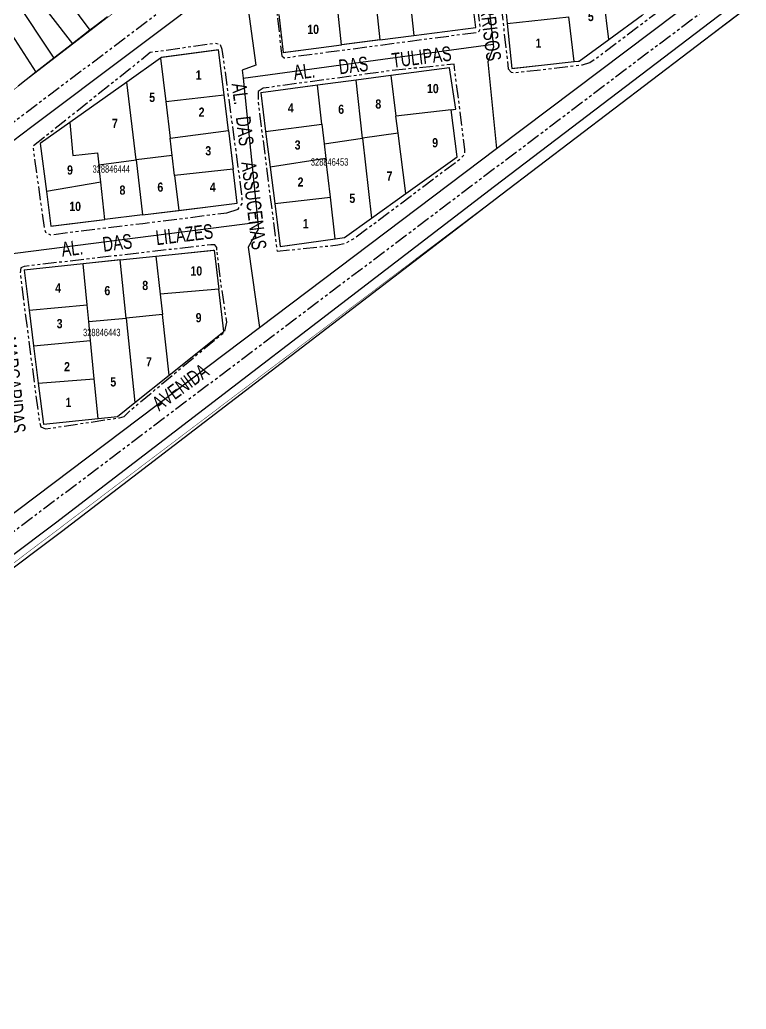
# Model space of a CAD drawing. Extents: x 204381 to 207261, y 4847713 to 4851061.
# Drawn here: x 206604.9 to 206802.5, y 4847955.1 to 4848224.3 of the extents above; entities that cross this region are included whole.
import ezdxf
from ezdxf.enums import TextEntityAlignment as Align

# ---------------------------------------------------------------- set-up
doc = ezdxf.new("R2010")
doc.units = 0
doc.header["$LTSCALE"] = 1.5
doc.header["$MEASUREMENT"] = 0
doc.linetypes.add('PHANTOMX2', pattern=[5, 2.5, -0.5, 0.5, -0.5, 0.5, -0.5])
for name, color, linetype in [('CD-MALHA-LOTES', 40, 'CONTINUOUS'), ('CD_TXT_QUADRA', 7, 'CONTINUOUS'), ('LM-LIM-SETOR-FISCAL', 7, 'CONTINUOUS'), ('RU-QUADRAS', 210, 'CONTINUOUS'), ('SV-EIXO-RUA-N-PAV', 6, 'CONTINUOUS'), ('SV-EIXO-RUA-PAV', 20, 'CONTINUOUS'), ('SV-RUA-NAO-PAV-S-GUIA-C-GUIA', 7, 'PHANTOMX2'), ('SV-RUA-PAVIM-S-GUIA-C-GUIA', 7, 'CONTINUOUS'), ('SV-TXT-RUA-N-PAV-S-GUIA-C-GUIA', 7, 'CONTINUOUS'), ('Th_NmrPort', 7, 'CONTINUOUS')]:
    doc.layers.add(name, color=color, linetype=linetype)
doc.styles.add('ARIAL', font='ARIAL.TTF')
doc.styles.get("Standard").update_dxf_attribs({"font": 'swisscbo.ttf'})
doc.linetypes.add('Limite', pattern='A,20,-3,[130,ltypeshp.shx,S=6.35,R=0,X=0,Y=0],-3,20', length=46)

msp = doc.modelspace()

# ---------------------------------------------------------------- linework, layer by layer
at = {"layer": 'CD-MALHA-LOTES', "linetype": 'Continuous'}
msp.add_line((206643.38, 4848213.96), (206643.15, 4848213.8), dxfattribs=at)
for points in [[(206765.08, 4848218.91), (206762.42, 4848241.07)], [(206701.05, 4848235.1), (206702.79, 4848218.76)], [(206728.88, 4848222.13), (206727.6, 4848233.13)], [(206736.43, 4848233.32), (206737.49, 4848223.21)], [(206710.91, 4848231.08), (206712.02, 4848219.95)], [(206692.39, 4848217.42), (206691.29, 4848227.82)], [(206675.35, 4848225.68), (206676.56, 4848215.38)], [(206737.49, 4848223.21), (206754.24, 4848225.05)], [(206755.64, 4848212.88), (206754.24, 4848225.05)], [(206765.08, 4848218.91), (206774.24, 4848225.56)], [(206712.02, 4848219.95), (206728.88, 4848222.13)], [(206737.49, 4848223.21), (206738.76, 4848211.04)], [(206702.79, 4848218.76), (206692.39, 4848217.42)], [(206702.79, 4848218.76), (206712.02, 4848219.95)], [(206756.99, 4848213.03), (206765.08, 4848218.91)], [(206658.97, 4848216.04), (206643.38, 4848213.96)], [(206660.44, 4848203.8), (206658.97, 4848216.04)], [(206676.56, 4848215.38), (206692.39, 4848217.42)], [(206643.15, 4848213.8), (206633.98, 4848207.29)], [(206643.15, 4848213.8), (206644.57, 4848201.98)], [(206755.64, 4848212.88), (206756.99, 4848213.03)], [(206721.78, 4848211.2), (206705.78, 4848209.08)], [(206723.51, 4848199.95), (206721.78, 4848211.2)], [(206738.76, 4848211.04), (206755.64, 4848212.88)], [(206696.39, 4848207.84), (206685.85, 4848206.45)], [(206705.78, 4848209.08), (206696.39, 4848207.84)], [(206698.14, 4848192.05), (206696.39, 4848207.84)], [(206705.78, 4848209.08), (206707.2, 4848198)], [(206633.98, 4848207.29), (206618.48, 4848196.29)], [(206636.5, 4848186.11), (206633.98, 4848207.29)], [(206685.85, 4848206.45), (206670.42, 4848204.41)], [(206687.08, 4848195.83), (206685.85, 4848206.45)], [(206644.57, 4848201.98), (206660.44, 4848203.8)], [(206661.61, 4848194.13), (206660.44, 4848203.8)], [(206670.42, 4848204.41), (206671.76, 4848193.85)], [(206644.57, 4848201.98), (206645.75, 4848192.08)], [(206722.23, 4848199.8), (206707.2, 4848198)], [(206722.23, 4848199.8), (206723.51, 4848199.95)], [(206723.86, 4848186.98), (206722.23, 4848199.8)], [(206707.78, 4848193.43), (206707.2, 4848198)], [(206618.48, 4848196.29), (206610.47, 4848190.61)], [(206618.48, 4848196.29), (206619.3, 4848187.33)], [(206671.76, 4848193.85), (206687.08, 4848195.83)], [(206687.08, 4848195.83), (206687.69, 4848190.55)], [(206645.75, 4848192.08), (206661.61, 4848194.13)], [(206646.32, 4848187.37), (206645.75, 4848192.08)], [(206661.61, 4848194.13), (206662.88, 4848183.61)], [(206671.76, 4848193.85), (206672.98, 4848184.18)], [(206687.69, 4848190.55), (206698.14, 4848192.05)], [(206707.78, 4848193.43), (206698.14, 4848192.05)], [(206698.14, 4848192.05), (206700.54, 4848170.27)], [(206709.89, 4848176.97), (206707.78, 4848193.43)], [(206610.47, 4848190.61), (206612.11, 4848177.57)], [(206687.69, 4848190.55), (206688.16, 4848186.5)], [(206619.3, 4848187.33), (206626.06, 4848188.02)], [(206626.06, 4848188.02), (206626.41, 4848184.82)], [(206626.41, 4848184.82), (206636.5, 4848186.11)], [(206646.32, 4848187.37), (206636.5, 4848186.11)], [(206636.5, 4848186.11), (206638.26, 4848171.19)], [(206646.98, 4848181.86), (206646.32, 4848187.37)], [(206688.16, 4848186.5), (206672.98, 4848184.18)], [(206689.38, 4848175.96), (206688.16, 4848186.5)], [(206709.89, 4848176.97), (206723.86, 4848186.98)], [(206626.93, 4848180.08), (206626.41, 4848184.82)], [(206662.88, 4848183.61), (206646.98, 4848181.86)], [(206663.99, 4848174.35), (206662.88, 4848183.61)], [(206672.98, 4848184.18), (206674.22, 4848174.29)], [(206646.98, 4848181.86), (206648.11, 4848172.4)], [(206626.93, 4848180.08), (206612.11, 4848177.57)], [(206628.04, 4848169.94), (206626.93, 4848180.08)], [(206612.11, 4848177.57), (206613.3, 4848168.13)], [(206674.22, 4848174.29), (206689.38, 4848175.96)], [(206690.69, 4848164.66), (206689.38, 4848175.96)], [(206700.54, 4848170.27), (206709.89, 4848176.97)], [(206648.11, 4848172.4), (206663.99, 4848174.35)], [(206674.22, 4848174.29), (206675.7, 4848162.59)], [(206638.26, 4848171.19), (206628.04, 4848169.94)], [(206638.26, 4848171.19), (206648.11, 4848172.4)], [(206693.19, 4848165.01), (206700.54, 4848170.27)], [(206613.3, 4848168.13), (206628.04, 4848169.94)], [(206675.7, 4848162.59), (206690.69, 4848164.66)], [(206690.69, 4848164.66), (206693.19, 4848165.01)], [(206632.18, 4848158.92), (206641.93, 4848159.94)], [(206641.93, 4848159.94), (206657.76, 4848161.61)], [(206641.93, 4848159.94), (206643.07, 4848149.59)], [(206657.76, 4848161.61), (206659.01, 4848151)], [(206622.15, 4848157.86), (206606.08, 4848156.17)], [(206632.18, 4848158.92), (206622.15, 4848157.86)], [(206623.21, 4848146.7), (206622.15, 4848157.86)], [(206633.81, 4848143.12), (206632.18, 4848158.92)], [(206606.08, 4848156.17), (206607.44, 4848145.28)], [(206659.01, 4848151), (206643.07, 4848149.59)], [(206643.07, 4848149.59), (206643.68, 4848144.07)], [(206660.36, 4848139.47), (206659.01, 4848151)], [(206607.44, 4848145.28), (206623.21, 4848146.7)], [(206623.65, 4848142.14), (206623.21, 4848146.7)], [(206607.44, 4848145.28), (206608.65, 4848135.6)], [(206623.65, 4848142.14), (206633.81, 4848143.12)], [(206643.68, 4848144.07), (206633.81, 4848143.12)], [(206633.81, 4848143.12), (206636.17, 4848120.1)], [(206645.51, 4848127.58), (206643.68, 4848144.07)], [(206624.14, 4848137), (206623.65, 4848142.14)], [(206645.51, 4848127.58), (206660.36, 4848139.47)], [(206608.65, 4848135.6), (206624.14, 4848137)], [(206608.65, 4848135.6), (206609.93, 4848125.37)], [(206625.13, 4848126.61), (206624.14, 4848137)], [(206636.17, 4848120.1), (206645.51, 4848127.58)], [(206609.93, 4848125.37), (206625.13, 4848126.61)], [(206609.93, 4848125.37), (206611.33, 4848114.22)], [(206626.17, 4848115.76), (206625.13, 4848126.61)], [(206631.43, 4848116.3), (206636.17, 4848120.1)], [(206626.17, 4848115.76), (206631.43, 4848116.3)], [(206611.33, 4848114.22), (206626.17, 4848115.76)]]:
    msp.add_lwpolyline(points, dxfattribs=at)
at = {"layer": 'CD-MALHA-LOTES'}
for points in [[(206612.31, 4848237.11), (206623.98, 4848221.4)], [(206607.24, 4848233.22), (206619.26, 4848217.74)], [(206603.34, 4848230.11), (206614.15, 4848213.78)], [(206598.58, 4848226.53), (206609.25, 4848209.98)], [(206628.79, 4848225.02), (206625.66, 4848222.7), (206623.98, 4848221.4)], [(206623.98, 4848221.4), (206619.26, 4848217.74)], [(206619.26, 4848217.74), (206614.15, 4848213.78)], [(206614.15, 4848213.78), (206609.25, 4848209.98)], [(206609.25, 4848209.98), (206604.43, 4848206.24)]]:
    msp.add_lwpolyline(points, dxfattribs=at)
at = {"layer": 'LM-LIM-SETOR-FISCAL', "linetype": 'Limite', "ltscale": 0.1, "const_width": 0.13, "flags": 128}
msp.add_lwpolyline([(206960.49, 4848346.74), (206519.68, 4848013.26), (206524.96, 4848001.52), (206186.17, 4847750.07), (206137.65, 4847714.77), (206055.88, 4847783.52), (206022.18, 4847808.19), (206018.12, 4847816.07), (206019.95, 4847830.66), (206053.3, 4847836.03), (206059.06, 4847868.43), (206040.45, 4847926.27), (206039.82, 4847951.17), (206026.44, 4847964.39), (205980.98, 4848000.04), (205948.86, 4848053.95), (205885.79, 4848047.59), (205885.38, 4848100.28), (205758.68, 4848087.81), (205748.41, 4848134.36), (205855.06, 4848144.19), (205857.54, 4848167.98), (205826.48, 4848206.22), (205791.25, 4848260.92), (205756.8, 4848299.01), (205692.97, 4848280.46), (205710.22, 4848439.16), (205051.32, 4848428.57), (204677.84, 4848416.25), (204661.89, 4848420.75), (204677.59, 4848456.68), (204685.73, 4848493.72), (204687.66, 4848576.43), (204676.79, 4848658.68), (204674.85, 4848798.87), (204665.61, 4849337.36), (204658.49, 4849545.69), (204657.02, 4849545.63), (204645.12, 4849704.28), (204643.71, 4849869.24), (204651.14, 4849927.22), (204647.62, 4849990.33), (204636.26, 4850264.54), (204381.83, 4850909.69), (204986.84, 4850806.73), (205140.83, 4850787.35), (205201.03, 4850796.27), (205245.63, 4850823.19), (205310.25, 4850896.98), (205324.08, 4850905.65), (205327.72, 4850908.15), (205339.74, 4850916.46), (205358.28, 4850945.44), (205381.54, 4850978.24), (205458.47, 4851060.64), (205958.1, 4850305), (206256.21, 4850261.19), (206296.36, 4850246.47), (206381.84, 4850187.26), (206402.35, 4850183.32), (206465.45, 4850155.1), (206438.69, 4850087.64), (206416.16, 4850016.08), (206422.43, 4850015.06), (206376.86, 4849879.93), (206318.97, 4849888.04), (206311.32, 4849828.25), (206177.89, 4849842.97), (206161.27, 4849779.77), (206627.66, 4849358.82), (206746.45, 4849445.1), (206955.53, 4849187.19), (207019.34, 4849111.98), (207025.31, 4849104.91), (207033.93, 4849094.44), (207048.4, 4849077.1), (207039.09, 4849069.24), (207026.18, 4849059.14), (207002.58, 4849038.25), (206981.71, 4849023.09), (206966.26, 4849011.39), (206958.44, 4849004.76), (206968.98, 4848989.87), (206978.67, 4848976.02), (207002.49, 4848944.75), (207008.79, 4848936.89), (207034.07, 4848905.39), (207054.15, 4848879.42), (207075.28, 4848852.41), (207089.04, 4848833.89), (207099.68, 4848804.07), (207108.98, 4848791.97), (207114.21, 4848785.08), (207138.58, 4848756.16), (207148.67, 4848740.27), (207162.16, 4848719.72), (207199.66, 4848661.86), (207214.13, 4848640.25), (207233.64, 4848611.27), (207250.42, 4848586.92), (207261.26, 4848571.24), (207169.66, 4848504.88), (207140.72, 4848483.45), (207106.7, 4848455.88), (207093.59, 4848446.09), (207051.18, 4848413.73)], close=True, dxfattribs=at)
at = {"layer": 'RU-QUADRAS', "color": 6, "linetype": 'Continuous', "const_width": 0.18}
msp.add_lwpolyline([(206484.95, 4848144.72, 0.02766), (206516.6, 4848165.71), (206559.35, 4848198.57), (206601.58, 4848228.7, -0.018771), (206639.21, 4848256.98, -0.033624), (206651.61, 4848264.99, 0.009078), (206711.63, 4848313.63, 0.009992), (206758.1, 4848346.51, 0.005579), (206842, 4848411.9), (206904.5, 4848454.94), (206915.88, 4848438.91), (206896.77, 4848424.33), (206895.31, 4848425.35, 0.003667), (206791.1, 4848347.23), (206727.24, 4848299.9), (206665.93, 4848253.47), (206588, 4848193.51), (206496.47, 4848124.02)], format="xyb", close=True, dxfattribs=at)
for points in [[(206673.83, 4848238.66), (206703.76, 4848261.22), (206724.03, 4848263.81), (206728.88, 4848222.13), (206676.56, 4848215.38)], [(206734.28, 4848253.98), (206786.34, 4848260.26), (206788.91, 4848236.22), (206756.99, 4848213.03), (206738.76, 4848211.04)], [(206610.47, 4848190.61), (206643.38, 4848213.96), (206658.97, 4848216.04), (206663.99, 4848174.35), (206613.3, 4848168.13)], [(206670.42, 4848204.41), (206721.78, 4848211.2), (206723.51, 4848199.95), (206722.23, 4848199.8), (206723.86, 4848186.98), (206693.19, 4848165.01), (206675.7, 4848162.59)], [(206606.08, 4848156.17), (206657.76, 4848161.61), (206660.36, 4848139.47), (206631.43, 4848116.3), (206611.33, 4848114.22)]]:
    msp.add_lwpolyline(points, close=True, dxfattribs=at)
at = {"layer": 'SV-EIXO-RUA-N-PAV', "flags": 128}
for points in [[(206482.95, 4848103.63), (206502.67, 4848115.26), (206531.98, 4848136.03), (206537.17, 4848140.23), (206557.26, 4848156.48), (206600.3, 4848189.22), (206608.2, 4848195.23), (206661.99, 4848235.8), (206665.5, 4848238.44), (206730.76, 4848287.61), (206732.57, 4848288.97), (206782.73, 4848326.87), (206793.5, 4848334.9), (206859.36, 4848384.03), (206881.07, 4848400.23), (206901.77, 4848416.17), (206921.27, 4848431.18), (206922.29, 4848431.96), (206955.48, 4848457.42)], [(206482.95, 4848103.63), (206502.67, 4848115.26), (206531.98, 4848136.03), (206537.17, 4848140.23), (206557.26, 4848156.48), (206600.3, 4848189.22), (206608.2, 4848195.23), (206661.99, 4848235.8), (206665.5, 4848238.44), (206730.76, 4848287.61), (206732.57, 4848288.97), (206782.73, 4848326.87), (206793.5, 4848334.9), (206859.36, 4848384.03), (206881.07, 4848400.23), (206901.77, 4848416.17), (206921.27, 4848431.18), (206922.29, 4848431.96), (206955.48, 4848457.42)], [(206543.42, 4848060.09), (206553.28, 4848053.85), (206564.39, 4848060.74), (206604.64, 4848091.13), (206670.08, 4848140.53), (206734.54, 4848189.2), (206797.75, 4848236.92), (206861.14, 4848284.77), (206926.65, 4848334.23), (206955.48, 4848355.99)], [(206543.42, 4848060.09), (206553.28, 4848053.85), (206564.39, 4848060.74), (206604.64, 4848091.13), (206670.08, 4848140.53), (206734.54, 4848189.2), (206797.75, 4848236.92), (206861.14, 4848284.77), (206926.65, 4848334.23), (206955.48, 4848355.99)], [(206730.76, 4848287.61), (206733.26, 4848262.43), (206728.67, 4848261.23), (206729.05, 4848257.89), (206733.65, 4848217.62), (206733.74, 4848216.83), (206732.18, 4848212.81), (206734.54, 4848189.2)], [(206730.76, 4848287.61), (206733.26, 4848262.43), (206728.67, 4848261.23), (206729.05, 4848257.89), (206733.65, 4848217.62), (206733.74, 4848216.83), (206732.18, 4848212.81), (206734.54, 4848189.2)], [(206665.5, 4848238.44), (206669.1, 4848211.91), (206665.39, 4848210.51), (206665.6, 4848208.4), (206669.61, 4848169.18), (206669.8, 4848167.35), (206667.04, 4848162.4), (206670.08, 4848140.53)], [(206665.5, 4848238.44), (206669.1, 4848211.91), (206665.39, 4848210.51), (206665.6, 4848208.4), (206669.61, 4848169.18), (206669.8, 4848167.35), (206667.04, 4848162.4), (206670.08, 4848140.53)], [(206665.6, 4848208.4), (206733.65, 4848217.62)], [(206665.6, 4848208.4), (206733.65, 4848217.62)], [(206600.11, 4848160.28), (206669.61, 4848169.18)], [(206600.11, 4848160.28), (206669.61, 4848169.18)]]:
    msp.add_lwpolyline(points, dxfattribs=at)
at = {"layer": 'SV-EIXO-RUA-PAV', "flags": 128}
msp.add_lwpolyline([(206955.48, 4848343.34), (206908.73, 4848308.04), (206892.21, 4848295.53), (206834.24, 4848251.68), (206830.99, 4848249.19), (206807.45, 4848231.25), (206735.71, 4848176.57), (206616.22, 4848084.96), (206542.91, 4848029.91), (206523.74, 4848017.42)], dxfattribs=at)
at = {"layer": 'SV-RUA-NAO-PAV-S-GUIA-C-GUIA', "flags": 128}
for points in [[(206485.76, 4848113.13), (206487.91, 4848112.43), (206491.49, 4848112.61), (206493.88, 4848113.48), (206497.46, 4848115.58), (206500.52, 4848117.97), (206530.15, 4848138.69), (206554.74, 4848159.61), (206605.78, 4848198.42), (206659.58, 4848239), (206730.16, 4848292.17), (206780.32, 4848330.07), (206878.65, 4848403.42), (206910.14, 4848427.67), (206918.84, 4848434.36), (206955.48, 4848462.17)], [(206485.76, 4848113.13), (206487.91, 4848112.43), (206491.49, 4848112.61), (206493.88, 4848113.48), (206497.46, 4848115.58), (206500.52, 4848117.97), (206530.15, 4848138.69), (206554.74, 4848159.61), (206605.78, 4848198.42), (206659.58, 4848239), (206730.16, 4848292.17), (206780.32, 4848330.07), (206878.65, 4848403.42), (206910.14, 4848427.67), (206918.84, 4848434.36), (206955.48, 4848462.17)], [(206955.48, 4848350.99), (206907.18, 4848314.53), (206825.77, 4848253.07), (206737.43, 4848186.32), (206610.26, 4848090.27), (206553.27, 4848047.28), (206540.21, 4848057.81), (206533.83, 4848097.8), (206530.51, 4848131.47), (206503.34, 4848112.06), (206500.34, 4848110.26), (206496.6, 4848108.16), (206492.98, 4848105.5), (206491.74, 4848103.03), (206491.28, 4848100.86)], [(206955.48, 4848350.99), (206907.18, 4848314.53), (206825.77, 4848253.07), (206737.43, 4848186.32), (206610.26, 4848090.27), (206553.27, 4848047.28), (206540.21, 4848057.81), (206533.83, 4848097.8), (206530.51, 4848131.47), (206503.34, 4848112.06), (206500.34, 4848110.26), (206496.6, 4848108.16), (206492.98, 4848105.5), (206491.74, 4848103.03), (206491.28, 4848100.86)]]:
    msp.add_lwpolyline(points, dxfattribs=at)
for points in [[(206725.19, 4848263.75), (206724.81, 4848264.8), (206723.57, 4848264.82), (206702.48, 4848261.87), (206673.45, 4848238.91), (206676.12, 4848214.49), (206676.83, 4848213.91), (206729.25, 4848220.86), (206729.79, 4848221.17), (206730.18, 4848221.88)], [(206725.19, 4848263.75), (206724.81, 4848264.8), (206723.57, 4848264.82), (206702.48, 4848261.87), (206673.45, 4848238.91), (206676.12, 4848214.49), (206676.83, 4848213.91), (206729.25, 4848220.86), (206729.79, 4848221.17), (206730.18, 4848221.88)], [(206787.32, 4848260.06), (206787.3, 4848260.72), (206787.2, 4848260.96), (206786.34, 4848261.25), (206734.6, 4848255.16), (206733.78, 4848255.05), (206733.2, 4848254.61), (206732.92, 4848254.12), (206732.89, 4848253.37), (206737.75, 4848210.9), (206738.51, 4848210.01), (206739.76, 4848209.88), (206757.92, 4848212.03), (206759.95, 4848212.67), (206761.67, 4848213.81), (206789.8, 4848234.94), (206790.02, 4848236.55)], [(206787.32, 4848260.06), (206787.3, 4848260.72), (206787.2, 4848260.96), (206786.34, 4848261.25), (206734.6, 4848255.16), (206733.78, 4848255.05), (206733.2, 4848254.61), (206732.92, 4848254.12), (206732.89, 4848253.37), (206737.75, 4848210.9), (206738.51, 4848210.01), (206739.76, 4848209.88), (206757.92, 4848212.03), (206759.95, 4848212.67), (206761.67, 4848213.81), (206789.8, 4848234.94), (206790.02, 4848236.55)], [(206661.22, 4848171.75), (206664.3, 4848172.71), (206665.36, 4848174.28), (206665.37, 4848176.29), (206659.97, 4848216.19), (206659.49, 4848217.54), (206657.94, 4848217.81), (206640.39, 4848215.32), (206608.46, 4848189.8), (206611.48, 4848167.75), (206611.91, 4848166.45), (206613.27, 4848165.78), (206638.34, 4848168.86)], [(206661.22, 4848171.75), (206664.3, 4848172.71), (206665.36, 4848174.28), (206665.37, 4848176.29), (206659.97, 4848216.19), (206659.49, 4848217.54), (206657.94, 4848217.81), (206640.39, 4848215.32), (206608.46, 4848189.8), (206611.48, 4848167.75), (206611.91, 4848166.45), (206613.27, 4848165.78), (206638.34, 4848168.86)], [(206671.05, 4848205.63), (206669.74, 4848204.7), (206669.69, 4848202.04), (206674.87, 4848161.28), (206691.39, 4848162.99), (206693.77, 4848163.59), (206695.94, 4848164.83), (206725, 4848186.69), (206725.88, 4848187.66), (206725.95, 4848188.96), (206723, 4848212.17), (206705.73, 4848210.39)], [(206671.05, 4848205.63), (206669.74, 4848204.7), (206669.69, 4848202.04), (206674.87, 4848161.28), (206691.39, 4848162.99), (206693.77, 4848163.59), (206695.94, 4848164.83), (206725, 4848186.69), (206725.88, 4848187.66), (206725.95, 4848188.96), (206723, 4848212.17), (206705.73, 4848210.39)], [(206658.5, 4848161.57), (206658.48, 4848162.32), (206657.92, 4848163.06), (206656.87, 4848163.04), (206606.07, 4848157.17), (206605.18, 4848156.8), (206604.97, 4848155.24), (206610.17, 4848115.03), (206610.61, 4848113.56), (206611.85, 4848112.94), (206632.05, 4848116), (206633.29, 4848116.37), (206635.09, 4848118.11), (206660.67, 4848139.45), (206661.17, 4848142.02), (206659.65, 4848152.27)], [(206658.5, 4848161.57), (206658.48, 4848162.32), (206657.92, 4848163.06), (206656.87, 4848163.04), (206606.07, 4848157.17), (206605.18, 4848156.8), (206604.97, 4848155.24), (206610.17, 4848115.03), (206610.61, 4848113.56), (206611.85, 4848112.94), (206632.05, 4848116), (206633.29, 4848116.37), (206635.09, 4848118.11), (206660.67, 4848139.45), (206661.17, 4848142.02), (206659.65, 4848152.27)]]:
    msp.add_lwpolyline(points, close=True, dxfattribs=at)
at = {"layer": 'SV-RUA-PAVIM-S-GUIA-C-GUIA', "flags": 128}
msp.add_lwpolyline([(206527.78, 4848026.39), (206530.47, 4848027.04), (206538.02, 4848030.49), (206541.42, 4848032.46), (206614.56, 4848087.39), (206734.04, 4848178.99), (206832.58, 4848254.1), (206907.07, 4848310.47), (206955.48, 4848347.02)], dxfattribs=at)
msp.add_lwpolyline([(206527.78, 4848026.39), (206530.47, 4848027.04), (206538.02, 4848030.49), (206541.42, 4848032.46), (206614.56, 4848087.39), (206734.04, 4848178.99), (206832.58, 4848254.1), (206907.07, 4848310.47), (206955.48, 4848347.02)], dxfattribs=at)

# ---------------------------------------------------------------- texts
at = {"layer": 'CD_TXT_QUADRA', "color": 7, "linetype": 'Continuous', "style": 'ARIAL', "width": 0.7}
for s, p in [('328846453', (206684.06, 4848184.58)), ('328846444', (206624.68, 4848182.65)), ('328846443', (206622.1, 4848138.19))]:
    msp.add_text(s, height=2, dxfattribs=at).set_placement(p)
at = {"layer": 'SV-TXT-RUA-N-PAV-S-GUIA-C-GUIA', "style": 'ARIAL', "width": 0.7}
for s, rotation, p in [('AL.   DOS    SORRISOS', 277, (206726.71, 4848255.11)), ('AL.   DOS    SORRISOS', 277, (206726.71, 4848255.11)), ('AL.      DAS      TULIPAS', 7, (206679.57, 4848207.89)), ('AL.      DAS      TULIPAS', 7, (206679.57, 4848207.89)), ('AL.   DAS    ASSUCENAS', 277, (206662.51, 4848206.8)), ('AL.   DAS    ASSUCENAS', 277, (206662.51, 4848206.8)), ('AL.     DAS      LILAZES', 7, (206616.45, 4848159.76)), ('AL.     DAS      LILAZES', 7, (206616.45, 4848159.76)), ('AL.    DAS     MARGARIDAS', 276, (206597.35, 4848161.37)), ('AL.    DAS     MARGARIDAS', 276, (206597.35, 4848161.37)), ('AVENIDA', 36, (206642.79, 4848117.67))]:
    msp.add_text(s, height=4, rotation=rotation, dxfattribs=at).set_placement(p)
at = {"layer": 'Th_NmrPort', "color": 1}
for s, p in [('5', (206759.4, 4848225.15)), ('10', (206683.08, 4848221.65)), ('1', (206745.17, 4848217.89)), ('1', (206652.73, 4848209.22)), ('10', (206715.64, 4848205.55)), ('5', (206640.09, 4848203.16)), ('8', (206701.6, 4848201.33)), ('2', (206653.54, 4848199.12)), ('4', (206677.83, 4848200.3)), ('6', (206691.49, 4848199.91)), ('7', (206629.98, 4848196.09)), ('3', (206679.65, 4848190.2)), ('9', (206717.06, 4848190.81)), ('3', (206655.36, 4848188.62)), ('9', (206617.75, 4848183.38)), ('2', (206680.46, 4848180.11)), ('7', (206704.64, 4848181.74)), ('8', (206632.01, 4848177.92)), ('6', (206642.32, 4848178.73)), ('4', (206656.57, 4848178.73)), ('5', (206694.53, 4848175.69)), ('10', (206618.35, 4848173.48)), ('1', (206681.87, 4848168.8)), ('10', (206651.31, 4848155.93)), ('4', (206614.51, 4848151.29)), ('6', (206627.9, 4848150.57)), ('8', (206638.21, 4848151.98)), ('9', (206652.73, 4848143.21)), ('3', (206614.92, 4848141.6)), ('7', (206639.23, 4848131.19)), ('2', (206616.94, 4848129.89)), ('5', (206629.52, 4848125.74)), ('1', (206617.34, 4848120.2))]:
    msp.add_text(s, height=2.5, dxfattribs=at).set_placement(p, align=Align.MIDDLE_LEFT)

doc.saveas('drawing.dxf')
